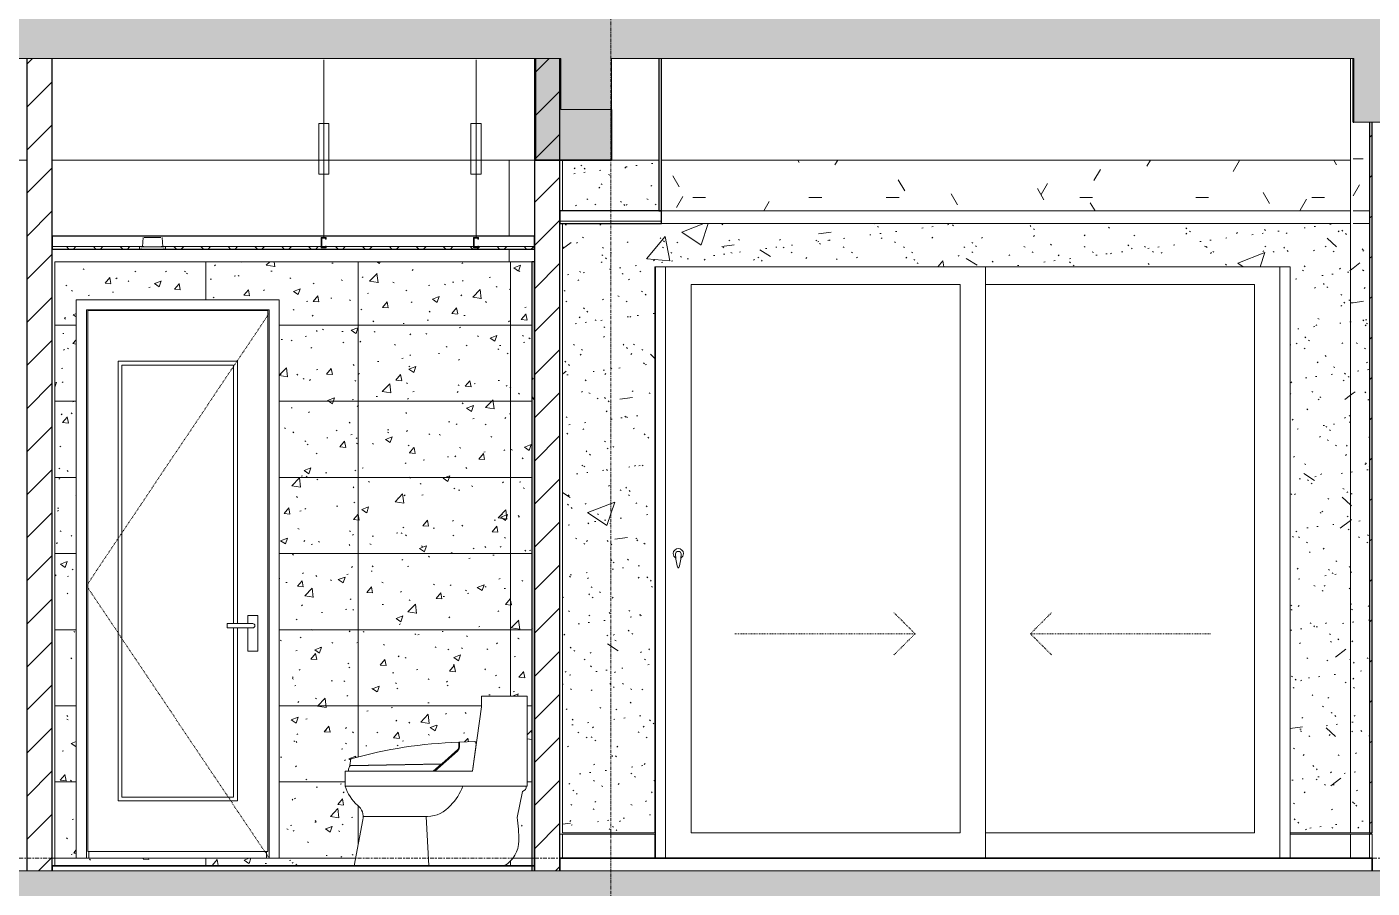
# Model space of a CAD drawing. Header units: millimetres. Extents: x -92143 to -2058, y -8802 to 35300.
# Drawn here: x -75337 to -70037, y 25882 to 29275 of the extents above; entities that cross this region are included whole.
import ezdxf

# ---------------------------------------------------------------- set-up
doc = ezdxf.new("R2010")
doc.units = ezdxf.units.MM
for name, pattern in [('Centre', [31.75, 6.35, -4.7625, 15.875, -4.7625]), ('Dash', [6.35, 3.175, -3.175]), ('Grid Line', [22.225, 12.7, -3.175, 3.175, -3.175])]:
    doc.linetypes.add(name, pattern=pattern)
for name, color, linetype, lineweight in [('0-1', 7, 'Continuous', 5), ('A-CLNG', 13, 'Continuous', 9), ('A-CLNG-1', 250, 'Continuous', 25), ('A-CLNG-2', 7, 'Continuous', 9), ('A-CLNG-PATT-1', 9, 'Continuous', 9), ('A-CLNG-PATT-3', 254, 'Continuous', 18), ('A-DETL-GENF', 92, 'Continuous', 9), ('A-DETL-GENF-1', 7, 'Continuous', 9), ('A-DETL-GENF-HDLN-1', 7, 'Dash', 9), ('A-DETL-THIN', 151, 'Continuous', 9), ('A-DOOR', 31, 'Continuous', 9), ('A-DOOR-1', 7, 'Continuous', 9), ('A-DOOR-FRAM', 31, 'Continuous', 9), ('A-DOOR-GLAZ', 31, 'Continuous', 9), ('A-DOOR-HDLN', 31, 'Dash', 18), ('A-FLOR-1', 10, 'Continuous', 35), ('A-FLOR-HRAL', 11, 'Continuous', 9), ('A-FLOR-HRAL-1', 253, 'Continuous', 18), ('A-FLOR-HRAL-2', 9, 'Continuous', 9), ('A-FLOR-LEVL-2', 51, 'Centre', 9), ('A-WALL-1', 7, 'Continuous', 9), ('A-WALL-2', 250, 'Continuous', 25), ('A-WALL-PATT-1', 7, 'Continuous', 9), ('A-WALL-PATT-2', 9, 'Continuous', 9), ('E-LITE-EQPM', 33, 'Continuous', 9), ('E-LITE-EQPM-1', 7, 'Continuous', 9), ('I-WALL-1', 250, 'Continuous', 25), ('I-WALL-2', 7, 'Continuous', 9), ('P-SANR-FIXT', 6, 'Continuous', 9), ('P-SANR-FIXT-1', 7, 'Continuous', 9), ('S-BEAM-1', 12, 'Continuous', 5), ('S-BEAM-2', 7, 'Continuous', 9), ('S-BEAM-3', 10, 'Continuous', 35), ('S-COLS-1', 7, 'Continuous', 9), ('S-GRID-1', 1, 'Grid Line', 9)]:
    doc.layers.add(name, color=color, linetype=linetype, lineweight=lineweight)
pattern_1 = [(45, (-51987.05, 14125), (-84.8528, 84.8528), [])]
pattern_2 = [(50, (-51987.05, 14125), (1093.104, -95.634), [114.3, -1257.3]), (355, (-51987, 14125), (-211.457, 1146.34), [91.44, -1005.84]), (100.451, (-51896, 14117), (881.656, 1050.7), [97.14, -1068.54]), (46.184, (-51987, 14429.8), (1626.475, -252.26), [171.45, -1885.95]), (96.636, (-51851.5, 14408.8), (1424.42, 1484.57), [145.71, -1602.81]), (351.184, (-51987, 14429.8), (1424.43, 1484.55), [137.16, -1508.76]), (21, (-51834.65, 14353.6), (909.686, -613.59), [114.3, -1257.3]), (326, (-51834.7, 14353.6), (370.81, 1105.13), [91.44, -1005.84]), (71.451, (-51758.8, 14302.5), (1280.503, 491.53), [97.14, -1068.54]), (37.5, (-51987.05, 14125), (18.5313, 507.33), [50.292, -943.356, 50.292, -970.788, -1009.65]), (37.5, (-51987.05, 14125), (18.5313, 507.33), [-2014.728, 50.292, -959.358]), (7.5, (-51987.05, 14125), (400.918, 601.084), [50.292, -531.876, 50.292, -920.496, -384.81]), (7.5, (-51987.05, 14125), (400.918, 601.084), [-1552.956, 50.292, -334.518]), (327.5, (-52326.9, 14125), (813.545, -34.374), [50.292, -330.708, 50.292, -1138.428, -1577.34]), (327.5, (-52326.9, 14125), (813.545, -34.374), [-1569.72, 50.292, -1527.048]), (317.5, (-52479.3, 14125), (888.775, 152.56), [50.292, -445.008, 50.292, -739.14, -1120.14]), (317.5, (-52479.3, 14125), (888.775, 152.56), [-1284.73, 50.29, -1069.85])]
pattern_3 = [(37.5, (-51987.05, 14125), (-4.79953, 146.8239), [5.029, -110.795, 5.029, -124.511, -123.825]), (37.5, (-51987.05, 14125), (-4.79953, 146.8239), [-245.364, 5.029, -118.796]), (7.5, (-51987.05, 14125), (134.8574, 215.0472), [5.029, -57.455, 5.029, -99.365, -40.005]), (7.5, (-51987.05, 14125), (134.8574, 215.0472), [-166.878, 5.029, -34.976]), (327.5, (-52080.78, 14125), (237.29776, 0.4316), [5.029, -33.071, 5.029, -132.131, -179.07]), (327.5, (-52080.78, 14125), (237.29776, 0.4316), [-175.26, 5.029, -174.041]), (317.5, (-52080.78, 14125), (229.067, 66.8792), [5.029, -14.021, 5.029, -84.887, -102.87]), (317.5, (-52080.78, 14125), (229.067, 66.8792), [-108.966, 5.029, -97.841])]
pattern_4 = [(0, (-51987.05, 14125), (609.6, 152.4), [50.292, -406.908, 50.292, -406.908, -2438.4]), (0, (-51987.05, 14125), (609.6, 152.4), [-914.4, 50.292, -864.108, 50.292, -406.908, -1066.8]), (0, (-51987.05, 14125), (609.6, 152.4), [-2286, 50.292, -254.508, 50.292, -711.708]), (120, (-51758.45, 14201.2), (-436.7823, 451.7291), [50.292, -406.908, 50.292, -2845.308]), (120, (-51758.45, 14201.2), (-436.7823, 451.7291), [-507.492, -406.908, 50.292, -864.108, -1524]), (120, (-51758.45, 14201.2), (-436.7823, 451.7291), [-1828.8, 50.292, -406.908, 50.292, -1016.508]), (120, (-51758.45, 14201.2), (-436.7823, 451.7291), [-2336.292, -254.508, 50.292, -711.708]), (240, (-51682.25, 14506), (-172.8177, -604.1291), [50.292, -406.908, 50.292, -406.908, -2438.4]), (240, (-51682.25, 14506), (-172.8177, -604.1291), [-914.4, 50.292, -864.108, 50.292, -406.908, -1066.8]), (240, (-51682.25, 14506), (-172.8177, -604.1291), [-2286, 50.292, -254.508, 50.292, -711.708])]

# ---------------------------------------------------------------- blocks, each defined once
blk = doc.blocks.new('NCV_TKTC_KET CAU_rvt-1-TKCS_MẶT CẮT E')
at = {"layer": 'S-BEAM-1'}
for points in [[(-73033.3, 28750), (-73033.3, 28950), (-73233.6, 28950), (-73233.6, 29150), (-73333.3, 29150), (-73333.3, 28750), (-73233.6, 28750)], [(-70111.9, 28900), (-70108.5, 28900), (-70108.5, 29150), (-70111.9, 29150), (-70111.9, 29109.5)]]:
    blk.add_hatch(color=256, dxfattribs=at).paths.add_polyline_path(points)
at = {"layer": 'S-BEAM-2'}
for p, q in [((-75336.9, 28750), (-77876.9, 28750)), ((-73336.9, 28750), (-75236.9, 28750)), ((-72846.9, 28750), (-73033.3, 28750)), ((-70121.9, 28750), (-72836.9, 28750))]:
    blk.add_line(p, q, dxfattribs=at)
at = {"layer": 'S-BEAM-3'}
for p, q in [((-73333.3, 29150), (-73333.3, 28750)), ((-70111.9, 29150.1), (-70111.9, 28900)), ((-73033.3, 28750), (-73033.3, 28950)), ((-70111.9, 28900), (-70108.5, 28900)), ((-73333.3, 28750), (-73033.3, 28750))]:
    blk.add_line(p, q, dxfattribs=at)
blk = doc.blocks.new('DOOR_CW_01 CANH MO-PANEL KINH - DIG_02-800x2200-CỬA NHÔM KÍNH-401063-TKCS_MẶT CẮT E')
at = {"layer": 'A-DETL-GENF-HDLN-1'}
for p, q in [((-50297.3, 6673.5), (-49577.3, 7747)), ((-49577.3, 5600), (-50297.3, 6673.5))]:
    blk.add_line(p, q, dxfattribs=at)
at = {"layer": 'A-DOOR-1'}
for p, q in [((-50297.3, 7760), (-50297.3, 5600)), ((-50297.3, 7760), (-49577.3, 7760)), ((-50292.3, 7758), (-50292.3, 5626)), ((-49582.3, 7758), (-50292.3, 7758)), ((-49582.3, 5626), (-49582.3, 7758)), ((-49577.3, 5600), (-49577.3, 7760)), ((-50172.3, 7558), (-49702.3, 7558)), ((-50172.3, 5826), (-50172.3, 7558)), ((-49717.3, 7543), (-50157.3, 7543)), ((-50157.3, 7543), (-50157.3, 5841)), ((-49717.3, 6524.5), (-49717.3, 7543)), ((-49702.3, 7558), (-49702.3, 6524.5)), ((-49743.2, 6524.5), (-49717.3, 6524.5)), ((-49743.2, 6507.5), (-49743.2, 6524.5)), ((-49642.3, 6524.5), (-49717.3, 6524.5)), ((-49662.1, 6556), (-49662.1, 6524.5)), ((-49622.6, 6556), (-49662.1, 6556)), ((-49622.6, 6416), (-49622.6, 6556)), ((-49717.3, 6507.5), (-49743.2, 6507.5)), ((-49717.3, 5841), (-49717.3, 6507.5)), ((-49642.3, 6507.5), (-49717.3, 6507.5)), ((-49702.3, 6507.5), (-49702.3, 5826)), ((-49662.1, 6507.5), (-49662.1, 6416)), ((-49662.1, 6416), (-49622.6, 6416)), ((-50157.3, 5841), (-49717.3, 5841)), ((-49702.3, 5826), (-50172.3, 5826)), ((-50292.3, 5626), (-49582.3, 5626)), ((-50287.3, 5600), (-50287.3, 5626)), ((-49587.3, 5600), (-49587.3, 5626))]:
    blk.add_line(p, q, dxfattribs=at)
for start, end in [(0, 90), (270, 360)]:
    blk.add_arc((-49642.3, 6516), 8.5, start, end, dxfattribs=at)
blk = doc.blocks.new('TOILET - TOILET-348229-TKCS_MẶT CẮT E')
at = {"layer": 'P-SANR-FIXT-1'}
for p, q in [((-48735.6, 6238.8), (-48735.6, 6196.1)), ((-48556.6, 6238.8), (-48735.6, 6238.8)), ((-48556.6, 5884.5), (-48556.6, 6238.8)), ((-48735.6, 6196.1), (-48772.1, 5942.7)), ((-48825.8, 6040.7), (-48825.8, 6057.1)), ((-48762.2, 6059.4), (-48823, 6057.8)), ((-48772.1, 5942.7), (-48756.8, 6048.9)), ((-48756.8, 6048.9), (-48760.2, 6058.1)), ((-49251, 5991.3), (-49254.7, 5965.3)), ((-48830.9, 6022.1), (-48920.2, 5942.7)), ((-48892.8, 5971.6), (-48829.5, 6027.8)), ((-48772.1, 5942.7), (-49273.5, 5942.7)), ((-49273.5, 5942.7), (-49273.5, 5884.5)), ((-49260.4, 5950.7), (-49260.4, 5942.7)), ((-49260.4, 5942.7), (-48926.9, 5942.7)), ((-49254.7, 5965.3), (-48892.8, 5971.6)), ((-48894.8, 5970), (-49253.9, 5963.7)), ((-48926.9, 5942.7), (-48894.8, 5970)), ((-48920.2, 5942.7), (-48772.1, 5942.7)), ((-49273.5, 5884.5), (-48556.6, 5884.5)), ((-48559.8, 5884.5), (-48556.6, 5884.5)), ((-48596, 5760.8), (-48574.2, 5863.3)), ((-49204, 5751.5), (-49237.9, 5570)), ((-48948.9, 5764.9), (-49202.5, 5764.9)), ((-48943.9, 5570), (-48954.1, 5764.9))]:
    blk.add_line(p, q, dxfattribs=at)
for centre, radius, start, end in [((-48763.6, 4249.5), 1808.7, 91.9695, 105.6338), ((-50067.9, 6068.4), 1244.9, 358.5564, 359.5142), ((-48762.2, 6057.2), 2.2, 24.5161, 91.4839), ((-48847.1, 6039.8), 24, 312.6549, 353.3451), ((-48850.1, 6040.7), 24.3, 328, 0), ((-49228.4, 5943), 32.8, 140.9297, 166.5514), ((-49128.9, 5924.8), 150, 195.5839, 230.9413), ((-49003.8, 5954.4), 206.2, 314.8639, 340.1683), ((-48578.4, 5881.7), 18.9, 283, 8.4414), ((-49259.2, 5764.2), 56.7, 347.0587, 50.9413), ((-48948.9, 5881.3), 116.3, 270, 321.1214), ((-49152.3, 5674.2), 563, 359.4277, 8.8404), ((-48706, 5669.8), 116.7, 300.6227, 359.4277)]:
    blk.add_arc(centre, radius, start, end, dxfattribs=at)
blk = doc.blocks.new('LIC_10-ĐÈN LED DOWNLIGHT ÂM TRẦN_ P_6W_ ÁNH SÁNG 4000K - LIC_10-ĐÈN LED DOWNLIGHT ÂM TRẦN_ P_6W_ ÁNH SÁNG 4000K-V48-TKCS_MẶT CẮT E')
at = {"layer": 'E-LITE-EQPM-1'}
for p, q in [((-74879.5, 14845), (-74882, 14809)), ((-74809.5, 14845), (-74874.5, 14845)), ((-74801.9, 14809), (-74804.4, 14845)), ((-74902, 14800), (-74902, 14798)), ((-74902, 14798), (-74896, 14798)), ((-74782, 14798), (-74902, 14798)), ((-74900.9, 14800), (-74898.4, 14800)), ((-74898.3, 14800), (-74881.2, 14800)), ((-74787.9, 14800), (-74896, 14800)), ((-74893, 14809), (-74893, 14800)), ((-74890.5, 14800), (-74887.1, 14800)), ((-74796, 14809), (-74887.9, 14809)), ((-74887, 14802), (-74887, 14800)), ((-74886.2, 14800), (-74883.6, 14800)), ((-74878.6, 14800), (-74805.3, 14800)), ((-74865.6, 14800), (-74858.4, 14800)), ((-74825.6, 14800), (-74818.3, 14800)), ((-74802.8, 14800), (-74785.6, 14800)), ((-74800.3, 14800), (-74797.8, 14800)), ((-74796.9, 14800), (-74796.9, 14802)), ((-74796.8, 14800), (-74793.4, 14800)), ((-74791, 14800), (-74791, 14809)), ((-74787.9, 14798), (-74782, 14798)), ((-74785.5, 14800), (-74783.1, 14800)), ((-74782, 14798), (-74782, 14800))]:
    blk.add_line(p, q, dxfattribs=at)
blk = doc.blocks.new('Railing - Railing-945754-TKCS_MẶT CẮT E')
at = {"layer": 'A-FLOR-HRAL-1'}
for p, q in [((-70036.9, 22695), (-70046.9, 22695)), ((-70046.9, 22695), (-70046.9, 22600)), ((-70036.9, 22600), (-70036.9, 22695)), ((-70046.9, 22600), (-70036.9, 22600))]:
    blk.add_line(p, q, dxfattribs=at)
at = {"layer": 'A-FLOR-HRAL-2'}
for p, q in [((-70360.3, 22600), (-70360.3, 22695)), ((-70360.3, 22695), (-70121.9, 22695)), ((-70121.9, 22600), (-70121.9, 22695)), ((-70121.9, 22695), (-70046.9, 22695))]:
    blk.add_line(p, q, dxfattribs=at)
blk = doc.blocks.new('Railing - Railing-915995-TKCS_MẶT CẮT E')
at = {"layer": 'A-FLOR-HRAL-2'}
for p, q in [((-73236.9, 12495), (-73226.9, 12495)), ((-73226.9, 12400), (-73226.9, 12495)), ((-73226.9, 12495), (-72862.4, 12495)), ((-72862.4, 12495), (-72862.4, 12400))]:
    blk.add_line(p, q, dxfattribs=at)
blk = doc.blocks.new('CL_01-VÁCH DỰNG THẠCH CAO CĂN HỘ LOẠI 1-5A4 - CL_01-VÁCH DỰNG THẠCH CAO CĂN HỘ LOẠI 1A-5-V70-TKCS_MẶT CẮT E')
at = {"layer": 'A-CLNG-PATT-3'}
h = blk.add_hatch(dxfattribs=at)
h.set_pattern_fill('FP_2', color=256, style=0, pattern_type=2)
h.set_pattern_definition(pattern_4)
h.paths.add_polyline_path([(-72836.9, 28550), (-70121.9, 28550), (-70121.9, 28750), (-72836.9, 28750)])
h.paths.add_polyline_path([(-70046.9, 28550), (-70046.9, 28900), (-70111.9, 28900), (-70111.9, 28550)])
at = {"layer": 'A-CLNG-1'}
for p, q in [((-72846.9, 29150), (-72846.9, 28550)), ((-72836.9, 28550), (-72836.9, 29150)), ((-72846.9, 28550), (-72836.9, 28550))]:
    blk.add_line(p, q, dxfattribs=at)
blk = doc.blocks.new('NCV_TKTC_TANG 6 - 8_rvt-2-TKCS_MẶT CẮT E')
at = {"layer": 'A-CLNG-PATT-1'}
h = blk.add_hatch(dxfattribs=at)
h.set_pattern_fill('FP_4', color=256, style=0, pattern_type=2)
h.set_pattern_definition([(45, (-51987.05, 14125), (-53.033, 53.033), []), (135, (-51987.05, 14125), (-53.033, -53.033), [])])
h.paths.add_polyline_path([(-73506.3, 28400), (-73336.9, 28400), (-73336.9, 28410), (-73557.4, 28410), (-73557.4, 28405), (-73577.4, 28405), (-73577.4, 28410), (-74157.4, 28410), (-74157.4, 28405), (-74177.4, 28405), (-74177.4, 28410), (-74795.5, 28409), (-74795.5, 28400), (-73532.4, 28400)])
h.paths.add_polyline_path([(-75236.9, 28400), (-74888.4, 28400), (-74887.9, 28409), (-75236.9, 28410)])
h.paths.add_polyline_path([(-74174.9, 28407.5), (-74159.9, 28407.5), (-74159.9, 28410), (-74174.9, 28410)])
h.paths.add_polyline_path([(-73559.9, 28407.5), (-73559.9, 28410), (-73574.9, 28410), (-73574.9, 28407.5)])
at = {"layer": 'A-WALL-PATT-1'}
h = blk.add_hatch(dxfattribs=at)
h.set_pattern_fill('FP_5', color=256, style=0, pattern_type=2)
h.set_pattern_definition([(45, (-51987.05, 14125), (-79.5495, 79.5495), [])])
h.paths.add_polyline_path([(-70046.9, 26100), (-70036.9, 26100), (-70036.9, 28900), (-70046.9, 28900), (-70046.9, 26674.6)])
at = {"layer": 'A-WALL-PATT-2'}
h = blk.add_hatch(dxfattribs=at)
h.set_pattern_fill('FP_1', color=256, style=0, pattern_type=2)
h.set_pattern_definition(pattern_1)
h.paths.add_polyline_path([(-75336.9, 25950), (-75236.9, 25950), (-75236.9, 29150), (-75336.9, 29150), (-75336.9, 26065.8)])
h = blk.add_hatch(dxfattribs=at)
h.set_pattern_fill('FP_1', color=256, style=0, pattern_type=2)
h.set_pattern_definition(pattern_1)
h.paths.add_polyline_path([(-73336.9, 25950), (-73236.9, 25950), (-73236.9, 29150), (-73336.9, 29150), (-73336.9, 26065.8)])
h = blk.add_hatch(dxfattribs=at)
h.set_pattern_fill('FP_7', color=256, style=0, pattern_type=2)
h.set_pattern_definition(pattern_2)
h.paths.add_polyline_path([(-70111.9, 26100), (-70111.9, 29150), (-70121.9, 29150), (-70121.9, 26100)])
h = blk.add_hatch(dxfattribs=at)
h.set_pattern_fill('FP_6', color=256, style=0, pattern_type=2)
h.set_pattern_definition(pattern_3)
h.paths.add_polyline_path([(-70111.9, 26100), (-70111.9, 29150), (-70121.9, 29150), (-70121.9, 26100)])
h = blk.add_hatch(dxfattribs=at)
h.set_pattern_fill('FP_7', color=256, style=0, pattern_type=2)
h.set_pattern_definition(pattern_2)
h.paths.add_polyline_path([(-73226.9, 26100), (-72862.4, 26100), (-72862.4, 28330), (-70360.3, 28330), (-70360.3, 26100), (-70121.9, 26100), (-70121.9, 28500), (-73226.9, 28500), (-73226.9, 26674.6)])
h.paths.add_polyline_path([(-70111.9, 26100), (-70046.9, 26100), (-70046.9, 28500), (-70111.9, 28500), (-70111.9, 26562.5)])
h.paths.add_polyline_path([(-72846.9, 28550), (-72846.9, 28750), (-73226.9, 28750), (-73226.9, 28550), (-72956.7, 28550)])
h = blk.add_hatch(dxfattribs=at)
h.set_pattern_fill('FP_6', color=256, style=0, pattern_type=2)
h.set_pattern_definition(pattern_3)
h.paths.add_polyline_path([(-73226.9, 26100), (-72862.4, 26100), (-72862.4, 28330), (-70360.3, 28330), (-70360.3, 26100), (-70121.9, 26100), (-70121.9, 28500), (-73226.9, 28500), (-73226.9, 26674.6)])
h.paths.add_polyline_path([(-70111.9, 26100), (-70046.9, 26100), (-70046.9, 28500), (-70111.9, 28500), (-70111.9, 26562.5)])
h.paths.add_polyline_path([(-72846.9, 28550), (-72846.9, 28750), (-73226.9, 28750), (-73226.9, 28550), (-72956.7, 28550)])
h = blk.add_hatch(dxfattribs=at)
h.set_pattern_fill('FP_18', color=256, style=0, pattern_type=2)
h.set_pattern_definition([(50, (-51987.05, 14125), (273.276, -23.909), [28.575, -314.325]), (355, (-51987.05, 14125), (-52.8646, 286.585), [22.86, -251.46]), (100.451, (-51964.28, 14123), (220.4138, 262.6745), [24.285, -267.135]), (46.184, (-51987.05, 14201.2), (406.6187, -63.0646), [42.862, -471.487]), (96.636, (-51953.17, 14195.94), (356.104, 371.1414), [36.428, -400.703]), (351.184, (-51987.05, 14201.2), (356.1075, 371.138), [34.29, -377.19]), (21, (-51948.95, 14182.15), (227.4212, -153.3982), [28.575, -314.325]), (326, (-51948.95, 14182.15), (92.7027, 276.2822), [22.86, -251.46]), (71.451, (-51930, 14169.37), (320.1254, 122.8816), [24.285, -267.135]), (37.5, (-51987.05, 14125), (4.6325, 126.8326), [5.029, -243.383, 5.029, -250.241, -252.413]), (37.5, (-51987.05, 14125), (4.6325, 126.8326), [-503.682, 5.029, -247.383]), (7.5, (-51987.05, 14125), (100.22916, 150.2711), [5.029, -140.513, 5.029, -237.668, -96.203]), (7.5, (-51987.05, 14125), (100.22916, 150.2711), [-388.239, 5.029, -91.173]), (327.5, (-52072.01, 14125), (203.38684, -8.5935), [5.029, -90.221, 5.029, -292.151, -394.335]), (327.5, (-52072.01, 14125), (203.38684, -8.5935), [-392.43, 5.029, -389.306]), (317.5, (-52110.11, 14125), (222.1944, 38.1398), [5.029, -118.796, 5.029, -192.329, -280.035]), (317.5, (-52110.11, 14125), (222.1944, 38.1398), [-321.183, 5.029, -275.006])])
h.paths.add_polyline_path([(-75226.9, 25970), (-74047.5, 25970), (-74012.1, 26164.1), (-74013.5, 26176.8), (-74017.6, 26188.5), (-74024.2, 26199.3), (-74055.6, 26231.2), (-74071.8, 26255.8), (-74083.1, 26284.5), (-74083.1, 26342.7), (-74070, 26342.7), (-74070, 26350.7), (-74063.5, 26363.7), (-73704.4, 26370), (-73736.5, 26342.7), (-73729.8, 26342.7), (-73636.1, 26427.8), (-73632.9, 26437), (-73632.6, 26457.8), (-73569.8, 26458.1), (-73566.4, 26448.9), (-73545.2, 26596.1), (-73545.2, 26638.8), (-73366.2, 26638.8), (-73366.2, 26284.5), (-73369.4, 26284.5), (-73372.4, 26271.1), (-73379.4, 26264.9), (-73383.8, 26263.3), (-73405.6, 26160.8), (-73400.4, 26114.8), (-73399.3, 26065.8), (-73402.2, 26042.4), (-73411.2, 26017.6), (-73425.7, 25995.4), (-73444.7, 25977.1), (-73456.5, 25970), (-73346.9, 25970), (-73346.9, 28350), (-75226.9, 28350), (-75226.9, 26065.8)])
h.paths.add_polyline_path([(-75142.4, 26000), (-75142.4, 28200), (-74342.4, 28200), (-74342.4, 26000), (-75047.7, 26000)])
h.paths.add_polyline_path([(-74064.3, 26365.3), (-74060.6, 26391.3), (-73920.8, 26424.5), (-73778.7, 26446.5), (-73635.4, 26457.1), (-73636.8, 26435.7), (-73640.5, 26426.5), (-73704.4, 26371.6), (-74063.5, 26365.3)])
h = blk.add_hatch(dxfattribs=at)
h.set_pattern_fill('FP_52', color=256, style=0, pattern_type=2)
h.set_pattern_definition([(0, (-75231.94, 26000), (0, 300), []), (90, (-75231.94, 26000), (-600, 4e-14), [])])
h.paths.add_polyline_path([(-75226.9, 25970), (-74047.5, 25970), (-74012.1, 26164.1), (-74013.5, 26176.8), (-74017.6, 26188.5), (-74024.2, 26199.3), (-74055.6, 26231.2), (-74071.8, 26255.8), (-74083.1, 26284.5), (-74083.1, 26342.7), (-74070, 26342.7), (-74070, 26350.7), (-74063.5, 26363.7), (-73704.4, 26370), (-73736.5, 26342.7), (-73729.8, 26342.7), (-73636.1, 26427.8), (-73632.9, 26437), (-73632.6, 26457.8), (-73569.8, 26458.1), (-73566.4, 26448.9), (-73545.2, 26596.1), (-73545.2, 26638.8), (-73366.2, 26638.8), (-73366.2, 26284.5), (-73369.4, 26284.5), (-73372.4, 26271.1), (-73379.4, 26264.9), (-73383.8, 26263.3), (-73405.6, 26160.8), (-73400.4, 26114.8), (-73399.3, 26065.8), (-73402.2, 26042.4), (-73411.2, 26017.6), (-73425.7, 25995.4), (-73444.7, 25977.1), (-73456.5, 25970), (-73346.9, 25970), (-73346.9, 28350), (-75226.9, 28350), (-75226.9, 26065.8)])
h.paths.add_polyline_path([(-75142.4, 26000), (-75142.4, 28200), (-74342.4, 28200), (-74342.4, 26000), (-75047.7, 26000)])
h.paths.add_polyline_path([(-74064.3, 26365.3), (-74060.6, 26391.3), (-73920.8, 26424.5), (-73778.7, 26446.5), (-73635.4, 26457.1), (-73636.8, 26435.7), (-73640.5, 26426.5), (-73704.4, 26371.6), (-74063.5, 26365.3)])
h = blk.add_hatch(dxfattribs=at)
h.set_pattern_fill('FP_2', color=256, style=0, pattern_type=2)
h.set_pattern_definition(pattern_4)
h.paths.add_polyline_path([(-73336.9, 25950), (-73336.9, 28350), (-73346.9, 28350), (-73346.9, 25950)])
at = {"layer": 'A-CLNG-1'}
for p, q in [((-72836.9, 28550), (-73236.9, 28550)), ((-73236.9, 28550), (-73236.9, 28500)), ((-72836.9, 28500), (-72836.9, 28550)), ((-73236.9, 28500), (-72836.9, 28500)), ((-73336.9, 28450), (-75236.9, 28450)), ((-75236.9, 28450), (-75236.9, 28400)), ((-73336.9, 28400), (-73336.9, 28450)), ((-75236.9, 28400), (-74896, 28400)), ((-74787.9, 28400), (-73336.9, 28400))]:
    blk.add_line(p, q, dxfattribs=at)
at = {"layer": 'A-CLNG-2'}
for p, q in [((-72836.9, 28550), (-70121.9, 28550)), ((-70111.9, 28550), (-70046.9, 28550)), ((-72836.9, 28510), (-73236.9, 28510)), ((-70121.9, 28500), (-72836.9, 28500)), ((-70046.9, 28500), (-70111.9, 28500)), ((-74876.4, 28410), (-75236.9, 28410)), ((-74177, 28410), (-74807.5, 28410)), ((-74158.1, 28410), (-74174.9, 28410)), ((-73577, 28410), (-74157.4, 28410)), ((-73558.1, 28410), (-73574.9, 28410)), ((-73336.9, 28410), (-73557.4, 28410))]:
    blk.add_line(p, q, dxfattribs=at)
at = {"layer": 'A-FLOR-1'}
for p, q in [((-73336.9, 25970), (-75236.9, 25970)), ((-75236.9, 25970), (-75236.9, 25950)), ((-73336.9, 25950), (-73336.9, 25970)), ((-70036.9, 26000), (-73236.9, 26000)), ((-73236.9, 26000), (-73236.9, 25950)), ((-70036.9, 25950), (-70036.9, 26000))]:
    blk.add_line(p, q, dxfattribs=at)
at = {"layer": 'A-WALL-1'}
for p, q in [((-73436.9, 28450), (-73436.9, 28750)), ((-73436.9, 28350), (-73436.9, 28400))]:
    blk.add_line(p, q, dxfattribs=at)
at = {"layer": 'A-WALL-2'}
for p, q in [((-75336.9, 29150), (-75336.9, 25950)), ((-75236.9, 25950), (-75236.9, 29150)), ((-73336.9, 29150), (-73336.9, 25950)), ((-73236.9, 25950), (-73236.9, 29150.1))]:
    blk.add_line(p, q, dxfattribs=at)
at = {"layer": 'I-WALL-1'}
for p, q in [((-70046.9, 28900), (-70046.9, 26100)), ((-70036.9, 26100), (-70036.9, 28900)), ((-73346.9, 28350), (-73346.9, 25950)), ((-73336.9, 28350), (-73346.9, 28350)), ((-73336.9, 25950), (-73336.9, 28350)), ((-70046.9, 26100), (-70036.9, 26100))]:
    blk.add_line(p, q, dxfattribs=at)
at = {"layer": 'I-WALL-2'}
for p, q in [((-70121.9, 26100), (-70121.9, 29150)), ((-73226.9, 28750), (-73226.9, 28550)), ((-73226.9, 28500), (-73226.9, 26100)), ((-73346.9, 28350), (-75226.9, 28350)), ((-75226.9, 28350), (-75226.9, 25970)), ((-72862.4, 26100), (-72862.4, 28330)), ((-72862.4, 28330), (-70360.3, 28330)), ((-70360.3, 28330), (-70360.3, 26100)), ((-75142.4, 26000), (-75142.4, 28200)), ((-75142.4, 28200), (-74342.4, 28200)), ((-74342.4, 28200), (-74342.4, 26000)), ((-73226.9, 26100), (-72862.4, 26100)), ((-70360.3, 26100), (-70121.9, 26100)), ((-70111.9, 26100), (-70121.9, 26100)), ((-70111.9, 26100), (-70046.9, 26100)), ((-74342.4, 26000), (-75142.4, 26000))]:
    blk.add_line(p, q, dxfattribs=at)
at = {"layer": 'S-COLS-1'}
for p, q in [((-73436.9, 28450), (-73436.9, 28750)), ((-73436.9, 28350), (-73436.9, 28400))]:
    blk.add_line(p, q, dxfattribs=at)
at = {"layer": 'A-CLNG'}
blk.add_blockref('CL_01-VÁCH DỰNG THẠCH CAO CĂN HỘ LOẠI 1-5A4 - CL_01-VÁCH DỰNG THẠCH CAO CĂN HỘ LOẠI 1A-5-V70-TKCS_MẶT CẮT E', (0, 0), dxfattribs=at)
at = {"layer": 'A-DOOR'}
blk.add_blockref('DOOR_CW_01 CANH MO-PANEL KINH - DIG_02-800x2200-CỬA NHÔM KÍNH-401063-TKCS_MẶT CẮT E', (-24805, 20400), dxfattribs=at)
at = {"layer": 'A-FLOR-HRAL'}
for name, p in [('Railing - Railing-915995-TKCS_MẶT CẮT E', (0, 13600)), ('Railing - Railing-945754-TKCS_MẶT CẮT E', (0, 3400))]:
    blk.add_blockref(name, p, dxfattribs=at)
at = {"layer": 'E-LITE-EQPM'}
blk.add_blockref('LIC_10-ĐÈN LED DOWNLIGHT ÂM TRẦN_ P_6W_ ÁNH SÁNG 4000K - LIC_10-ĐÈN LED DOWNLIGHT ÂM TRẦN_ P_6W_ ÁNH SÁNG 4000K-V48-TKCS_MẶT CẮT E', (0, 13600), dxfattribs=at)
at = {"layer": 'P-SANR-FIXT'}
blk.add_blockref('TOILET - TOILET-348229-TKCS_MẶT CẮT E', (-24809.6, 20400), dxfattribs=at)
blk = doc.blocks.new('DEG_02-DEG_03 - DEG_02-2500x2400mm-CỬA ĐI 02 CÁNH TRƯỢT-V79-TKCS_MẶT CẮT E')
at = {"layer": 'A-DOOR'}
for p, q in [((-38760.3, 5600), (-38760.3, 7930)), ((-39920.3, 5700), (-39920.3, 7860)), ((-39920.3, 7860), (-38860.3, 7860)), ((-38860.3, 7860), (-38860.3, 5700)), ((-38860.3, 5700), (-39920.3, 5700))]:
    blk.add_line(p, q, dxfattribs=at)
at = {"layer": 'A-DOOR', "flags": 128}
blk.add_lwpolyline([(-39968.8, 6808.7), (-39968.8, 6808.7), (-39968.8, 6808.7), (-39968.8, 6808.7), (-39968.8, 6808.7), (-39968.9, 6808.7), (-39968.9, 6808.7), (-39968.9, 6808.7), (-39968.9, 6808.7), (-39968.9, 6808.7), (-39969, 6808.7), (-39969, 6808.7), (-39969, 6808.7), (-39969, 6808.7), (-39969.1, 6808.7), (-39969.1, 6808.7), (-39969.1, 6808.7), (-39969.2, 6808.7), (-39969.2, 6808.7), (-39969.3, 6808.7), (-39969.3, 6808.7), (-39969.4, 6808.7), (-39969.4, 6808.7), (-39969.5, 6808.7), (-39969.5, 6808.7), (-39969.6, 6808.7), (-39969.6, 6808.7), (-39969.7, 6808.7), (-39969.7, 6808.7), (-39969.8, 6808.7), (-39969.8, 6808.7), (-39969.9, 6808.7), (-39969.9, 6808.7), (-39970, 6808.7), (-39970.1, 6808.7), (-39970.1, 6808.7), (-39970.2, 6808.7), (-39970.2, 6808.7), (-39970.3, 6808.7), (-39970.4, 6808.7), (-39970.4, 6808.7), (-39970.5, 6808.7), (-39970.5, 6808.7), (-39970.6, 6808.7), (-39970.7, 6808.7), (-39970.7, 6808.7), (-39970.8, 6808.7), (-39970.8, 6808.7), (-39970.9, 6808.7), (-39970.9, 6808.7), (-39971, 6808.7), (-39971, 6808.7), (-39971.1, 6808.7), (-39971.1, 6808.7), (-39971.2, 6808.7), (-39971.2, 6808.7), (-39971.3, 6808.7), (-39971.3, 6808.7), (-39971.4, 6808.7), (-39971.4, 6808.7), (-39971.5, 6808.7), (-39971.5, 6808.7), (-39971.5, 6808.7), (-39971.6, 6808.7), (-39971.6, 6808.7), (-39971.6, 6808.7), (-39971.7, 6808.7), (-39971.7, 6808.7), (-39971.7, 6808.7), (-39971.7, 6808.7), (-39971.7, 6808.7), (-39971.8, 6808.7), (-39971.8, 6808.7), (-39971.8, 6808.7), (-39971.8, 6808.7), (-39971.8, 6808.7), (-39971.8, 6808.7)], dxfattribs=at)
at = {"layer": 'A-DOOR'}
for centre, radius, start, end in [((-39970.3, 6800), 20, 0, 180), ((-39970.3, 6800), 20, 180, 240), ((-39971.8, 6799.2), 9.45, 90, 180), ((-39816.5, 6799.2), 164.8, 180, 199.134), ((-39968.8, 6799.2), 9.45, 0, 90), ((-40124.1, 6799.2), 164.8, 340.866, 0), ((-39970.3, 6800), 20, 300, 0), ((-39969.9, 6746), 2.34, 199.134, 261.031), ((-39970.7, 6746), 2.34, 278.969, 340.866)]:
    blk.add_arc(centre, radius, start, end, dxfattribs=at)
at = {"layer": 'A-DOOR-FRAM'}
for p, q in [((-40060.3, 7930), (-40060.3, 5600)), ((-40020.3, 5600), (-40020.3, 7930)), ((-37600.3, 5600), (-37600.3, 7930)), ((-37560.3, 5695), (-37560.3, 5700))]:
    blk.add_line(p, q, dxfattribs=at)
at = {"layer": 'A-DOOR-GLAZ'}
for p, q in [((-37700.3, 7860), (-38760.3, 7860)), ((-37700.3, 5700), (-37700.3, 7860)), ((-38760.3, 5700), (-37700.3, 5700))]:
    blk.add_line(p, q, dxfattribs=at)
at = {"layer": 'A-DOOR-HDLN'}
for p, q in [((-39037.6, 6484.2), (-39122.4, 6569.1)), ((-38583.1, 6484.2), (-38498.2, 6569.1)), ((-39747.6, 6484.2), (-39037.6, 6484.2)), ((-39037.6, 6484.2), (-39122.4, 6399.4)), ((-38583.1, 6484.2), (-38498.2, 6399.4)), ((-37873.1, 6484.2), (-38583.1, 6484.2))]:
    blk.add_line(p, q, dxfattribs=at)
blk = doc.blocks.new('Repeating Detail - THANH TREO TRẦN 700-354068-TKCS_MẶT CẮT E')
at = {"layer": 'A-DETL-GENF'}
for points in [[(-74177.4, 28405), (-74157.4, 28405), (-74157.4, 28411), (-74159.9, 28407.5), (-74174.9, 28407.5), (-74174.9, 28442.5), (-74159.9, 28442.5), (-74157.4, 28439), (-74157.4, 28445), (-74177.4, 28445)], [(-73577.4, 28405), (-73557.4, 28405), (-73557.4, 28411), (-73559.9, 28407.5), (-73574.9, 28407.5), (-73574.9, 28442.5), (-73559.9, 28442.5), (-73557.4, 28439), (-73557.4, 28445), (-73577.4, 28445)]]:
    blk.add_hatch(color=256, dxfattribs=at).paths.add_polyline_path(points)
for p, q in [((-74167.4, 28445), (-74167.4, 29145)), ((-73567.4, 28445), (-73567.4, 29145)), ((-74187.4, 28895), (-74147.4, 28895)), ((-74187.4, 28695), (-74187.4, 28895)), ((-74147.4, 28895), (-74147.4, 28695)), ((-73587.4, 28895), (-73547.4, 28895)), ((-73587.4, 28695), (-73587.4, 28895)), ((-73547.4, 28895), (-73547.4, 28695)), ((-74147.4, 28695), (-74187.4, 28695)), ((-73547.4, 28695), (-73587.4, 28695)), ((-74157.4, 28445), (-74177.4, 28445)), ((-74177.4, 28445), (-74177.4, 28405)), ((-74157.4, 28445), (-74177.4, 28445)), ((-74177.4, 28445), (-74177.4, 28405)), ((-74174.9, 28442.5), (-74159.9, 28442.5)), ((-74174.9, 28407.5), (-74174.9, 28442.5)), ((-74174.9, 28407.5), (-74174.9, 28442.5)), ((-74174.9, 28442.5), (-74159.9, 28442.5)), ((-74159.9, 28442.5), (-74159.9, 28439)), ((-74159.9, 28442.5), (-74159.9, 28439)), ((-74159.9, 28439), (-74157.4, 28439)), ((-74159.9, 28439), (-74157.4, 28439)), ((-74157.4, 28411), (-74159.9, 28411)), ((-74159.9, 28411), (-74159.9, 28407.5)), ((-74157.4, 28411), (-74159.9, 28411)), ((-74159.9, 28411), (-74159.9, 28407.5)), ((-74157.4, 28439), (-74157.4, 28445)), ((-74157.4, 28439), (-74157.4, 28445)), ((-74157.4, 28405), (-74157.4, 28411)), ((-74157.4, 28405), (-74157.4, 28411)), ((-73557.4, 28445), (-73577.4, 28445)), ((-73577.4, 28445), (-73577.4, 28405)), ((-73557.4, 28445), (-73577.4, 28445)), ((-73577.4, 28445), (-73577.4, 28405)), ((-73574.9, 28442.5), (-73559.9, 28442.5)), ((-73574.9, 28407.5), (-73574.9, 28442.5)), ((-73574.9, 28407.5), (-73574.9, 28442.5)), ((-73574.9, 28442.5), (-73559.9, 28442.5)), ((-73559.9, 28442.5), (-73559.9, 28439)), ((-73559.9, 28442.5), (-73559.9, 28439)), ((-73559.9, 28439), (-73557.4, 28439)), ((-73559.9, 28439), (-73557.4, 28439)), ((-73557.4, 28411), (-73559.9, 28411)), ((-73559.9, 28411), (-73559.9, 28407.5)), ((-73557.4, 28411), (-73559.9, 28411)), ((-73559.9, 28411), (-73559.9, 28407.5)), ((-73557.4, 28439), (-73557.4, 28445)), ((-73557.4, 28439), (-73557.4, 28445)), ((-73557.4, 28405), (-73557.4, 28411)), ((-73557.4, 28405), (-73557.4, 28411)), ((-74177.4, 28405), (-74157.4, 28405)), ((-74177.4, 28405), (-74157.4, 28405)), ((-74159.9, 28407.5), (-74174.9, 28407.5)), ((-74159.9, 28407.5), (-74174.9, 28407.5)), ((-73577.4, 28405), (-73557.4, 28405)), ((-73577.4, 28405), (-73557.4, 28405)), ((-73559.9, 28407.5), (-73574.9, 28407.5)), ((-73559.9, 28407.5), (-73574.9, 28407.5))]:
    blk.add_line(p, q, dxfattribs=at)

msp = doc.modelspace()

# ---------------------------------------------------------------- hatches: boundary and pattern name
at = {"layer": 'A-DETL-GENF-1'}
h = msp.add_hatch(color=256, dxfattribs=at)
h.paths.add_polyline_path([(-17535.3, 28750), (-17236.9, 28750), (-17236.9, 29350), (-33860.3, 29350), (-33860.3, 28900), (-33460.3, 28900), (-33460.3, 29150), (-30635.3, 29150), (-30635.3, 28950), (-30435.3, 28950), (-30435.3, 29150), (-25735.7, 29150), (-25735.7, 28900), (-25335.7, 28900), (-25335.7, 29150), (-22435.3, 29150), (-22435.3, 28950), (-22235.3, 28950), (-22235.3, 29150), (-17535.3, 29150), (-17535.3, 29109.5)])
h.paths.add_polyline_path([(-77935.7, 28750), (-77935.7, 29150), (-73233.6, 29150), (-73233.6, 28950), (-73033.3, 28950), (-73033.3, 29150), (-70108.5, 29150), (-70108.5, 28900), (-69708.5, 28900), (-69708.5, 29150), (-65032.3, 29150), (-65032.3, 28950), (-64832.3, 28950), (-64832.3, 29150), (-61933.6, 29150), (-61933.6, 28900), (-61533.6, 28900), (-61533.6, 29150), (-56833.3, 29150), (-56833.3, 28950), (-56633.3, 28950), (-56633.3, 29150), (-53733.2, 29150), (-53733.2, 28900), (-53333.2, 28900), (-53333.2, 29150), (-48635.6, 29150), (-48635.6, 28950), (-48435.6, 28950), (-48435.6, 29150), (-45535.3, 29150), (-45535.3, 28900), (-45134.4, 28900), (-45134.4, 29150), (-40434.4, 29150), (-40434.4, 28950), (-40234.4, 28950), (-40234.4, 29150), (-37335.6, 29150), (-37335.6, 28900), (-36935.6, 28900), (-36935.6, 29350), (-78233.3, 29350), (-78233.3, 28750)])
msp.add_hatch(color=256, dxfattribs=at).paths.add_polyline_path([(-77935.7, 25350), (-77935.7, 25750), (-73233.6, 25750), (-73233.6, 25550), (-73033.3, 25550), (-73033.3, 25750), (-70108.5, 25750), (-70108.5, 25500), (-69708.5, 25500), (-69708.5, 25750), (-65032.3, 25750), (-65032.3, 25550), (-64832.3, 25550), (-64832.3, 25750), (-61933.6, 25750), (-61933.6, 25500), (-61533.6, 25500), (-61533.6, 25750), (-56833.3, 25750), (-56833.3, 25550), (-56633.3, 25550), (-56633.3, 25750), (-53733.2, 25750), (-53733.2, 25500), (-53333.2, 25500), (-53333.2, 25750), (-48635.6, 25750), (-48635.6, 25550), (-48435.6, 25550), (-48435.6, 25750), (-45535.3, 25750), (-45535.3, 25500), (-45134.4, 25500), (-45134.4, 25750), (-40434.4, 25750), (-40434.4, 25550), (-40234.4, 25550), (-40234.4, 25750), (-37436.9, 25750), (-37436.9, 25500), (-37037.4, 25500), (-37037.4, 25750), (-33860.3, 25750), (-33860.3, 25500), (-33436.9, 25500), (-33436.9, 25750), (-30635.3, 25750), (-30635.3, 25550), (-30435.3, 25550), (-30435.3, 25750), (-25735.7, 25750), (-25735.7, 25500), (-25335.7, 25500), (-25335.7, 25750), (-22435.3, 25750), (-22435.3, 25550), (-22235.3, 25550), (-22235.3, 25750), (-17535.3, 25750), (-17535.3, 25350), (-17236.9, 25350), (-17236.9, 25950), (-78233.3, 25950), (-78233.3, 25350)])

# ---------------------------------------------------------------- linework, layer by layer
at = {"layer": 'A-DETL-THIN'}
for p, q in [((-77935.7, 29150), (-73233.6, 29150)), ((-73233.6, 29150), (-73233.6, 28950)), ((-73033.3, 28950), (-73033.3, 29150)), ((-73033.3, 29150), (-70108.5, 29150)), ((-70108.5, 29150), (-70108.5, 28900)), ((-73233.6, 28950), (-73033.3, 28950)), ((-70108.5, 28900), (-69708.5, 28900)), ((-37037.4, 25950), (-78233.3, 25950))]:
    msp.add_line(p, q, dxfattribs=at)
at = {"layer": 'A-FLOR-LEVL-2'}
msp.add_line((-92142.8, 26000), (-5549.7, 26000), dxfattribs=at)
at = {"layer": 'S-GRID-1'}
msp.add_line((-73036.9, -3701.5), (-73036.9, 30542.5), dxfattribs=at)

# ---------------------------------------------------------------- block references
at = {"layer": '0-1'}
for name in ['NCV_TKTC_KET CAU_rvt-1-TKCS_MẶT CẮT E', 'NCV_TKTC_TANG 6 - 8_rvt-2-TKCS_MẶT CẮT E']:
    msp.add_blockref(name, (0, 0), dxfattribs=at)
at = {"layer": 'A-DETL-GENF'}
msp.add_blockref('Repeating Detail - THANH TREO TRẦN 700-354068-TKCS_MẶT CẮT E', (0, 0), dxfattribs=at)
at = {"layer": 'A-DOOR'}
msp.add_blockref('DEG_02-DEG_03 - DEG_02-2500x2400mm-CỬA ĐI 02 CÁNH TRƯỢT-V79-TKCS_MẶT CẮT E', (-32800, 20400), dxfattribs=at)

doc.saveas('drawing.dxf')
